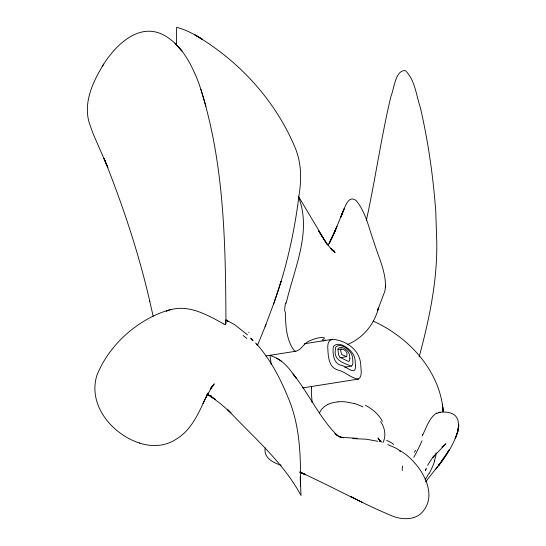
<?xml version="1.0" encoding="UTF-8"?>
<svg xmlns="http://www.w3.org/2000/svg" width="546" height="546" viewBox="0 0 546 546"><rect width="100%" height="100%" fill="white"/><g stroke="black" fill="none" stroke-linecap="round" stroke-linejoin="round"><path stroke-width="0.82" d="M225.423 324.242L225.955 323.177C225.553 242.854 224.502 160.585 198.956 83.599C191.544 64.216 180.972 42.963 161.193 33.811C136.514 23.191 113.582 47.427 102.17 66.639M176.378 45.768L176.651 27.3C185.804 29.641 194.151 34.2 202.116 39.162L194.936 34.937C239.011 60.654 275.423 100.478 295.133 147.727C301.331 162.421 301.672 178.692 299.153 194.24C294.724 230.849 286.732 267.014 274.392 301.788L265.063 326.801M285.305 311.657C285.654 324.774 286.008 339.83 294.274 350.614A17.745 6.579 89.2 0 0 295.823 351.235C301.522 350.061 303.753 343.079 309.179 341.066C313.814 338.916 319.076 336.978 324.235 337.701L324.228 338.568L321.983 340.26M311.513 386.295L311.418 388.82L311.52 386.391M311.513 386.158L311.397 393.618L312.141 402.675M265.22 447.911C263.213 457.637 273.375 463.015 281.21 465.219M385.456 287.21C385.988 271.751 378.596 257.507 374.256 243.011C368.946 228.678 366.107 212.53 356.101 200.512C346.69 193.311 343.523 213.472 340.479 217.731L342.431 212.858L334.227 233.053L336.95 226.283L331.545 238.82L329.183 243.591L335.735 229.545L328.03 245.509M385.606 285.599L384.916 290.984L377.586 310.36L378.562 307.637C374.529 323.949 363.356 337.844 347.809 344.389M286.145 303.392C293.96 268.898 312.414 231.6 298.28 196.307M366.325 220.543C375.375 179.272 381.163 137.333 390.97 96.226C394.021 89.367 395.304 69.601 405.466 70.639C415.083 80.153 416.154 95.154 420.283 107.33C428.235 141.578 433.183 176.508 435.763 211.561L436.766 241.673C437.442 280.869 429.231 319.424 419.11 357.064M425.894 469.069L425.375 470.713L426.365 468.093M280.166 284.132L281.074 281.374L273.45 304.456M434.343 461.24L435.769 456.19L436.042 452.723M257.391 345.611L265.984 324.515M382.985 442.547C386.397 435.851 384.855 427.648 380.664 421.676M422.836 434.691C426.603 427.04 429.286 417.765 436.855 412.94M202.907 403.651L208.019 393.038C199.74 410.176 192.677 429.879 175.184 439.803C164.592 446.505 151.167 446.983 139.489 443.038M415.486 450.218L414.434 452.306M429.04 473.218L425.157 479.77M205.931 397.413L212.831 385.401L210.353 389.216L214.305 383.852L211.609 386.868M427.586 465.356L431.661 458.906L434.78 455.132L432.848 457.391L445.986 443.727L441.891 447.147M103.74 64.059C93.059 81.381 82.992 102.491 89.326 123.137L93.346 134.309L107.855 167.52L104.013 158.388C122.632 204.893 138.575 252.545 149.802 301.406M438.738 465.301L443.277 458.961L438.738 465.301C450.116 452.334 476.733 408.162 438.711 412.332M435.421 469.697L439.919 463.738L425.573 481.797M210.626 388.233L212.879 385.974L211.623 386.937M400.43 451.74C398.744 448.457 391.646 446.587 387.742 444.54M339.899 357.794L346.744 356.64L347.003 353.869A2.061 0.758 81 0 0 346.765 352.757C345.563 349.385 341.154 348.259 338.063 349.679M351.46 366.134C353.835 364.455 352.573 360.769 352.648 358.326A5.617 2.061 81 0 0 352.006 355.289C350.395 349.966 340.554 342.158 335.804 347.058A5.46 2.007 81 0 0 335.421 349.604C333.34 360.442 343.919 363.145 351.46 366.134L344.792 367.192M302.62 387.926L358.449 379.067C362.988 375.866 360.585 368.803 360.722 364.127A10.749 3.952 81 0 0 359.486 358.312C355.76 347.147 343.844 340.151 332.562 339.312L304.238 343.803M327.777 404.525L324.597 406.408L321.621 409.288A36.541 21.403 4.6 0 0 319.424 413.199M166.134 311.391C185.947 302.62 206.449 314.4 223.751 323.942M341.393 349.153L340.82 349.733A2.007 0.737 81 0 0 340.677 350.668L341.653 354.45L346.567 356.736M170.925 309.357C138.643 318.495 109.241 344.171 96.881 375.423C87.592 405.316 112.428 434.48 139.81 443.154M332.562 339.312L329.716 340.595L328.487 342.554A10.456 3.842 81 0 0 327.75 347.44C328.194 355.514 328.289 367.233 337.824 370.004C345.284 371.642 350.935 378.296 358.449 379.067M265.882 355.978L295.823 351.228M338.015 401.829L333.599 402.532A26.918 16.496 8.7 0 0 327.723 404.49M352.777 438.602L366.154 439.202L377.832 441.284M357.65 438.356L340.417 437.237M340.479 437.298L343.55 437.755L338.083 436.302L342.042 437.708L339.523 436.623L334.971 433.538L337.291 435.524C319.376 417.533 308.886 393.625 293.031 373.901L296.458 378.501C290.861 370.83 285.244 362.551 276.522 358.142M354.429 403.549L345.058 401.781A26.925 16.346 8.8 0 0 338.042 401.89M332.118 250.02L333.442 250.525M207.255 394.505L211.766 396.287L207.125 394.43M373.205 321.116C409.077 337.285 440.322 371.096 443.209 411.704L442.403 404.463L443.209 411.704M299.693 472.078L305.664 474.713L300.573 472.406C331.92 486.527 361.964 503.569 393.768 516.598C402.177 519.43 412.264 519.997 419.778 514.537C441.775 495.734 419.574 461.582 399.897 450.539M331.456 249.768L334.35 251.208L330.726 248.546L335.135 252.525C328.071 246.71 323.368 238.698 318.687 230.978L327.068 244.28L298.894 197.126M299.768 472.051L305.664 474.713M362.783 502.579L350.641 496.491L354.395 498.382M226.099 319.956L234.848 324.815L247.502 334.862M206.968 394.54L215.383 399.426L210.346 396.075L220.727 403.863L231.006 412.974L227.641 409.657C253.18 437.114 283.074 461.964 300.976 495.468L300.293 477.067L300.471 486.663C300.866 456.265 300.102 425.034 287.715 396.696C280.03 377.73 270.215 359.357 256.6 343.96M225.812 320.188L227.955 321.382L225.948 320.133M281.374 361.124L276.167 357.917L269.99 355.255L271.191 364.182M379.436 440.056L378.044 438.022L379.436 440.056L381.743 442.028M250.907 338.227L253.194 340.417M174.925 43.209L181.975 51.085L178.071 46.724M255.61 342.963L257.378 345.434M380.664 441.489L379.136 439.626L379.914 441.236L379.559 439.646L379.955 441.509M225.423 321.751L225.955 323.177M104.013 158.388L105.085 160.981M205.944 106.313L200.955 89.257M149.638 300.689L153.133 316.243M386.609 440.376A54.088 12.756 3.2 0 1 393.686 444.478M365.329 405.262A51.549 30.849 4 0 1 382.343 421.457M354.436 403.535A36.234 20.236 9.3 0 1 362.913 406.941M402.354 470.577A50.723 9.651 -54.3 0 1 402.62 466.066M422.078 440.731A52.791 7.153 -68 0 1 413.766 457.377M422.802 434.493A42.834 4.812 -67 0 1 422.072 436.104M436.67 413.629A34.657 9.698 -68.7 0 1 440.281 412.605M434.664 460.947A27.839 7.159 -59.6 0 1 429.361 473.198M248.717 332.221A35.586 24.338 25 0 1 249.031 332.48M225.471 324.29A16.83 3.03 42.9 0 1 223.915 324.126M250.669 338.622A15.308 0.901 43.4 0 1 252.607 340.574M243.161 335.517A30.781 8.961 34.1 0 1 246.881 338.513M325.163 339.783A48.683 8.599 -10.8 0 1 323.71 341.113M284.603 311.206A40.95 19.758 81.2 0 1 285.572 302.757M349.85 358.702L349.481 360.872L348.498 361.425L340.165 357.466L338.629 355.091L337.981 350.15A3.713 1.365 81 0 1 338.24 348.416C341.694 345.277 348.02 350.177 349.256 354.013A3.815 1.406 81 0 1 349.693 356.074L349.85 358.702M355.473 365.704C355.951 376.481 346.451 366.543 341.987 365.527C334.391 364.353 332.889 355.999 333.087 349.577A7.002 2.573 81 0 1 333.579 346.307C339.237 339.885 352.607 350.225 354.347 356.859A7.2 2.648 81 0 1 355.173 360.756L355.473 365.704M458.77 424.89L457.91 431.36L455.357 438.431L457.91 431.36L458.77 424.89M343.175 210.995L341.059 216.53L344.041 208.825L343.175 210.995M449.181 449.897L441.871 460.954L449.181 449.897"/></g></svg>
